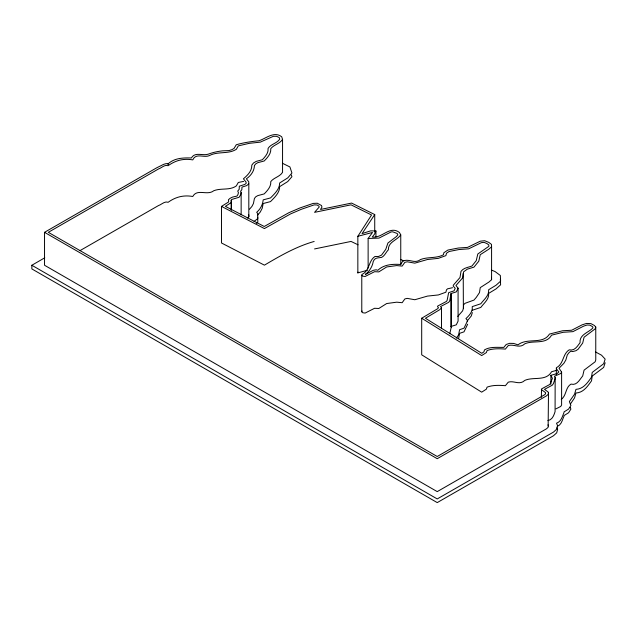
<?xml version="1.0" encoding="UTF-8"?>
<svg xmlns="http://www.w3.org/2000/svg" width="637" height="637" viewBox="0 0 637 637"><rect width="100%" height="100%" fill="white"/><g stroke="black" fill="none" stroke-linecap="round" stroke-linejoin="round"><path stroke-width="0.96" d="M556.324 374.62L556.38 367.716C563.88 363.974 562.471 353.973 569.207 349.832C574.654 351.098 577.249 346.44 580.06 342.65C579.256 334.743 588.11 332.737 592.633 328.238L592.951 327.259L592.163 326.415L589.79 325.133L587.115 325.005L583.715 326.112L572.926 331.638L563.132 332.299L551.562 335.158C546.036 344.959 533.472 339.911 524.816 343.797C519.394 348.949 514.019 343.701 508.262 345.58L505.388 349.1C499.392 348.606 492.672 348.399 487.066 350.565L486.373 352.564L481.683 355.565L421.694 318.229L437.651 308.722L438.487 307.735L437.484 306.588L437.818 305.975L446.378 301.468L447.086 300.497L448.655 292.654L454.006 290.862L455.216 288.338L453.233 286.093L453.305 285.193L460.01 277.509L460.997 271.354C463.561 267.787 468.107 267.444 471.913 266.051L476.253 260.644L477.806 253.996L488.874 246.32L488.802 244.942L486.915 243.533L484.064 242.371L481.405 242.649L468.681 248.82L458.879 249.561L449.077 251.511L446.489 253.231L445.9 255.62L438.367 258.351L427.459 259.506L414.83 263.145L407.242 261.791L404.877 262.333L402.154 266.107L396.716 265.581L386.683 266.951L378.808 271.895L374.58 271.688L365.128 276.482L362.7 276.132L361.776 275.192L362.071 274.412C369.731 270.725 368.409 260.74 375.01 256.456L378.426 256.504L381.507 255.134L385.767 249.354L387.909 243.039L396.445 236.534L397.87 234.774L397.154 233.476L392.671 231.804L391.054 231.964L378.959 238.111L368.13 238.477L368.13 268.145M282.557 139.368C279.866 143.858 273.854 144.647 270.773 148.644C271.258 153.66 267.444 157.634 264.212 160.978L257.818 162.666L255.771 163.852L254.442 165.516C254.282 171.138 250.827 175.748 246.384 178.806L248.764 181.792L248.812 183.934L246.567 185.646L241.964 187.127L241.845 189.699L240.579 191.219L241.144 192.533L240.667 194.707L239.13 197.255L232.115 199.341L231.199 200.137L231.414 202.431L225.394 206.356L264.236 226.477L288.935 212.678L300.035 207.925L313.213 203.41L317.29 203.227L321.502 205.528L321.956 207.113L320.515 209.454L351.592 203.076L374.731 214.565L362.063 233.612L370.654 230.857L375.934 230.992L374.452 234.273L372.303 236.964C382.152 238.644 389.796 225.012 399.455 232.537L400.753 234.878C397.082 240.38 388.116 241.797 388.379 249.776C385.942 252.188 384.804 255.74 381.69 257.364C378.354 258.104 374.771 257.213 373.274 261.409C372.422 266.569 369.524 271.274 365.367 274.428L373.33 270.287L376.172 269.785L377.789 270.319C383.888 264.403 392.734 263.941 400.633 264.474L402.775 261.138C409.225 258.136 414.392 264.363 420.595 259.514C427.968 256.687 436.449 258.582 443.463 254.784L443.822 252.778L447.891 250.062L458.242 248.04L467.542 247.395L480.274 241.192L484.693 240.722L488.794 242.402L491.469 244.393L491.581 246.758L488.977 249.083L480.25 254.689L478.777 261.218L473.96 267.15L467.351 269.14L463.593 271.848L462.597 277.947L455.973 285.527L458.083 288.171L456.315 291.873L451.028 293.538L449.738 300.855L448.679 302.32L440.509 306.596L441.489 307.727L439.912 309.59L425.428 318.261L481.779 353.312L483.945 351.839L484.47 349.904C490.084 346.488 497.561 347.515 503.827 347.38L506.192 344.482L509.624 343.327L513.605 343.431L518.016 344.832C527.348 337.355 542.7 344.943 549.476 334.067L562.662 330.754L571.668 330.245L582.114 324.846L586.51 323.429L590.945 323.628L594.321 325.451L595.762 327.012L595.173 328.835L584.073 337.228L582.704 343.024L578.093 349.291L575.912 350.724L572.767 351.528L570.784 351.218L569.112 352.54L567.304 354.936L565.823 360.024L563.88 363.313L559.047 368.242L561.611 372.112L560.711 373.521L554.413 376.268L555.161 377.391L555.082 378.649L553.418 383.617L552.271 385.202L544.5 389.358L548.035 391.914L548.489 393.045L548.131 427.316L546.474 428.812L437.229 491.621L44.534 265.255L44.534 232.322L156.527 167.905L163.613 164.354L166.185 163.598L168.518 163.996L167.834 164.115C174.156 157.968 183.145 157.721 191.355 157.984C195.081 151.495 202.749 156.081 208.259 154.17A39.04 22.542 0 0 1 222.472 150.858L229.009 150.579L231.844 149.703L234.042 148.437L236.279 144.75C243.748 142.608 251.376 141.502 259.092 140.737C266.242 138.301 274.205 130.919 281.705 136.78L282.557 139.368L282.557 172.301C279.866 176.791 273.854 177.58 270.773 181.577C271.258 186.585 267.444 190.567 264.212 193.911L257.818 195.599L255.771 196.785L254.442 198.449L253.415 203.545L251.87 206.499L249.481 209.239M449.738 333.788L451.243 327.283L451.243 294.358M458.592 338.637L459.564 333.374L464.007 331.829L467.646 324.201M282.43 163.263L289.923 166.958L291.929 173.033L287.757 177.89L279.651 182.986C279.715 189.141 274.515 193.823 270.526 197.932L263.177 199.867C262.778 204.716 260.358 209.151 256.703 212.304L257.706 213.57L257.81 218.571L254.075 221.421M548.489 393.045L548.131 394.383L546.474 395.88L437.229 458.696L44.534 232.322M367.557 270.223L357.843 272.883L357.843 236.287L371.554 215.003L351.043 204.835L314.559 212.352L319.201 207.025L318.97 206.213L317.162 205.01L314.168 204.875L301.548 209.215L290.655 213.873L264.419 228.572L221.509 206.404L221.509 242.992L264.419 265.159C280.24 255.787 296.356 246.511 314.168 241.463M357.843 272.883L358.074 272.087M605.15 362.764L603.653 367.43L592.227 376.069L591.518 380.854C587.545 386.341 583.556 392.599 575.959 393.013L574.542 397.894L570.505 403.882M463.234 273.44L463.37 308.523L462.597 310.88L457.78 316.398M472.359 312.576L471.237 316.024L467.112 321.072M541.331 397.432L541.546 388.92L549.946 384.382L552.406 378.362L550.901 375.32L557.112 373.561L558.824 371.984L556.324 368.688M452.541 287.701L447.516 288.84L446.489 289.827L445.9 292.208L438.367 294.947L427.459 296.094L414.83 299.74L407.242 298.379L404.877 298.92L402.154 302.702L396.716 302.177L386.683 303.538L378.808 308.491L374.58 308.276L365.128 313.07L362.7 312.727L361.776 311.788L362.071 311.007M456.347 338.08L458.592 334.982L459.564 329.711L464.007 328.174L467.646 320.538L465.934 318.596C469.23 315.522 473.02 311.509 472.224 306.62L480.808 303.761C483.929 299.47 489.272 295.679 488.659 289.739L496.056 285.225L500.61 281.156L500.348 275.487L495.06 271.553L491.382 270.048M368.13 238.477L372.494 232.457L357.843 236.287M561.261 399.367C566.675 395.553 565.306 387.264 571.047 384.111C576.923 385.767 579.606 379.604 582.704 375.957L584.073 370.153L595.173 361.768L595.762 359.945L595.762 327.012M257.714 214.964L260.23 212.081L262.221 208.259L263.177 203.529L270.526 201.595C274.515 197.478 279.715 192.796 279.651 186.649L287.757 181.553L291.929 176.696L291.356 174.96M491.581 246.758L491.581 279.691L488.977 282.016L480.25 287.621L479.502 292.582L476.277 297.391L473.96 300.083L465.034 303.316L463.593 304.781L463.37 308.523M247.315 218.005L248.812 216.867L248.812 183.934M256.313 223.372L257.81 222.233L257.706 217.225M557.216 426.416C561.707 424.696 562.208 419.91 563.992 416.2L564.032 415.563L568.562 412.768L570.895 409.121L570.282 407.33M556.889 427.738L557.614 429.434L556.698 432.842L553.473 435.764L437.237 502.601L31.85 268.918L31.85 265.255L44.765 257.794M79.999 250.628L158.382 205.624C161.487 204.66 164.657 200.878 168.144 202.271C175.637 196.929 183.496 194.85 192.78 196.483C197.215 188.289 207.28 195.989 213.777 190.734C221.087 187.811 229.726 190.686 236.343 185.893L238.31 182.469L243.668 181.386M221.509 206.404L228.675 201.905L228.468 199.707L230.084 198.306L232.593 197.072L237.004 196.069L238.039 194.357L238.413 192.621L237.736 191.052L239.17 189.324L239.321 186.203L244.759 184.451L246.113 183.416L246.081 182.142L243.43 178.806C247.562 175.207 251.957 171.194 251.822 165.087L253.534 162.953L256.257 161.368L262.317 159.768C265.271 156.662 268.639 152.968 268.097 148.349C270.789 144.042 276.952 143.421 279.747 139.145L279.245 137.608L276.609 136.31L273.4 136.302L260.286 142.147L249.298 143.333L238.31 145.873L236.343 149.297C228.309 154.441 217.958 151.073 209.485 155.547C204.039 158.223 196.021 152.498 192.78 159.887C183.496 158.263 175.637 160.341 168.144 165.684C164.657 164.282 161.487 168.064 158.382 169.028L48.332 232.322L437.229 456.498L544.38 394.892L545.559 393.825L545.551 392.615L541.331 389.526M547.868 420.651C552.486 419.624 553.856 415.467 555.082 411.582L555.161 377.391M555.91 408.906L560.711 406.454L561.611 405.036L561.611 372.112M472.224 310.275L480.808 307.424C483.929 303.124 489.272 299.334 488.659 293.394L496.056 288.88L500.61 284.811L500.348 279.149M451.243 327.283L451.028 326.47L456.315 324.806L458.083 321.104L458.083 288.171M556.388 370.392L551.562 371.745C546.036 381.555 533.472 376.499 524.816 380.393C519.394 385.536 514.019 380.289 508.262 382.168L505.388 385.696C499.392 385.202 492.672 384.987 487.066 387.153L486.373 389.159L481.683 392.161L421.694 354.817L421.694 318.229M314.559 248.94L351.043 241.431L358.082 244.823M400.466 259.41L403.802 260.875M595.619 351.998L601.527 355.191L605.15 359.101L603.653 363.767L592.227 372.406L591.518 377.192C587.545 382.678 583.556 388.936 575.959 389.35L574.542 394.231L569.382 401.565L570.895 405.466L568.562 409.113L564.032 411.9L563.992 412.537C562.248 416.606 561.332 421.455 556.523 423.231L557.614 425.771L556.698 429.187L553.473 432.109L437.237 498.938L31.85 265.255M548.035 424.847L548.489 425.97M491.469 277.318L491.581 279.691M248.764 214.725L248.812 216.867M550.901 375.32L550.901 384.222M451.028 293.538L451.028 326.47M441.489 307.727L441.489 328.063M400.753 234.878L400.753 264.904M375.934 230.992L375.934 236.805M374.731 214.565L374.731 232.003M361.776 275.192L361.776 311.788M241.144 192.533L241.144 214.812M231.414 202.431L231.414 210.178M231.199 200.137L231.199 209.828"/></g></svg>
